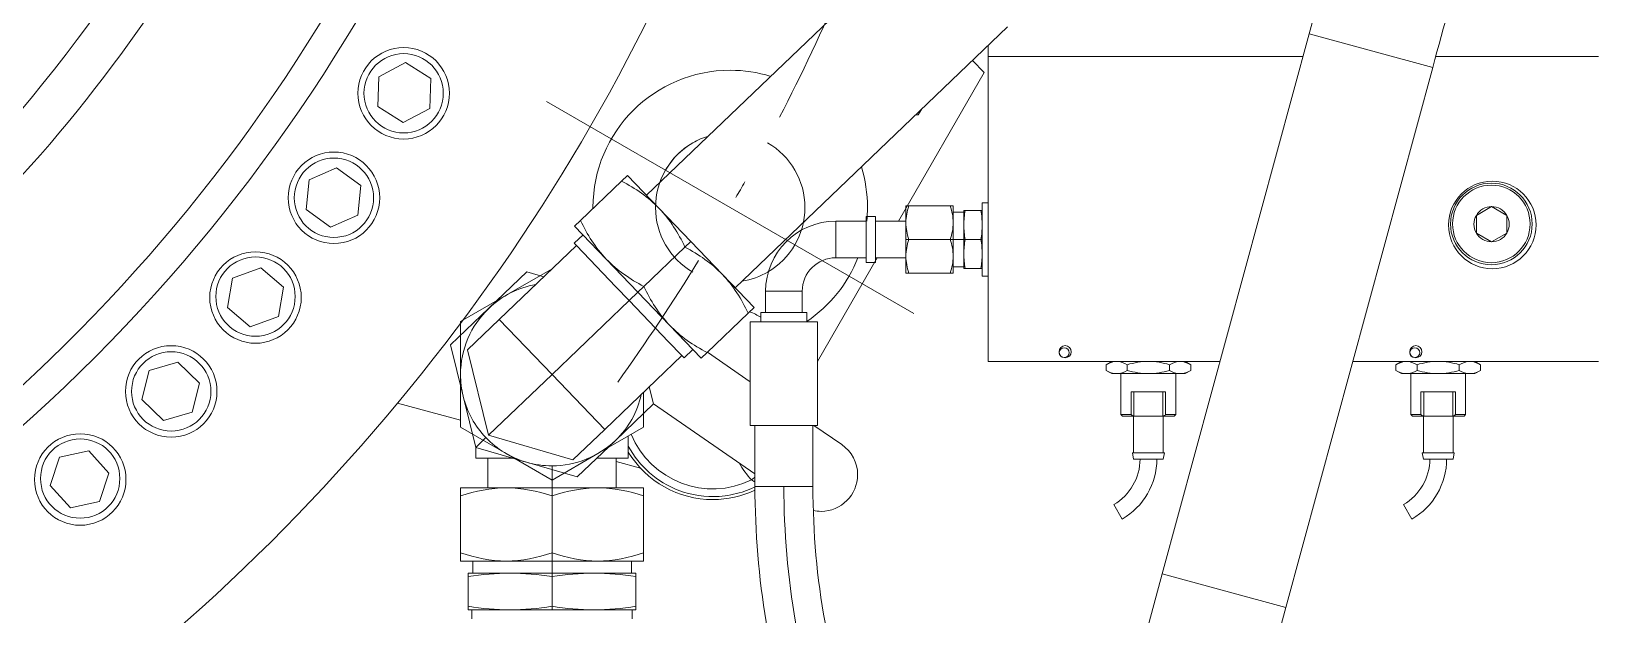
# Model space of a CAD drawing. Header units: millimetres. Extents: x -1838618 to -1600818, y -1770412 to -1553248.
# Drawn here: x -1792016 to -1791504, y -1686032 to -1685841 of the extents above; entities that cross this region are included whole.
import ezdxf

# ---------------------------------------------------------------- set-up
doc = ezdxf.new("R2010")
doc.units = ezdxf.units.MM
doc.header["$LTSCALE"] = 100
doc.layers.add('412equipment', color=6, linetype='Continuous')
doc.layers.add('_____1', color=160, linetype='Continuous')

# ---------------------------------------------------------------- blocks, each defined once
blk = doc.blocks.new('A$C2A4D0462')
at = {"layer": '_____1', "color": 7, "lineweight": 0}
for p, q in [((53.413, -19.737), (54.882, -14.333)), ((38.931, -23.267), (44.887, -17.563)), ((40.868, -25.289), (46.824, -19.585)), ((50.202, -31.545), (53.413, -19.737)), ((53.413, -19.737), (56.115, -20.471)), ((46.4, -19.991), (46.4, -20.234)), ((33.084, -20.674), (33.662, -20.367)), ((33.662, -20.367), (34.217, -20.713)), ((46.055, -20.322), (46.314, -20.582)), ((46.4, -20.234), (53.278, -20.234)), ((46.4, -26.9), (46.4, -20.234)), ((52.904, -32.279), (56.115, -20.471)), ((56.179, -20.234), (59.733, -20.234)), ((33.061, -21.328), (33.084, -20.674)), ((34.217, -20.713), (34.194, -21.367)), ((46.314, -20.582), (44.437, -23.834)), ((33.616, -21.674), (33.061, -21.328)), ((34.194, -21.367), (33.616, -21.674)), ((40.761, -23.534), (36.748, -21.217)), ((44.871, -21.509), (44.816, -21.509)), ((44.939, -21.39), (44.871, -21.509)), ((31.561, -22.931), (32.159, -22.665)), ((32.159, -22.665), (32.689, -23.05)), ((38.387, -22.958), (38.516, -22.834)), ((39.208, -23.556), (38.516, -22.834)), ((31.493, -23.582), (31.561, -22.931)), ((32.689, -23.05), (32.62, -23.7)), ((38.387, -22.958), (37.49, -23.817)), ((39.9, -24.278), (39.208, -23.556)), ((40.761, -23.534), (44.773, -25.85)), ((44.6, -23.5), (44.6, -23.867)), ((45.568, -23.5), (45.633, -23.5)), ((45.633, -23.867), (45.633, -23.5)), ((46.267, -23.434), (46.267, -25.034)), ((46.4, -23.434), (46.267, -23.434)), ((57.067, -23.708), (57.4, -23.515)), ((57.4, -23.515), (57.733, -23.708)), ((32.022, -23.967), (31.493, -23.582)), ((32.62, -23.7), (32.022, -23.967)), ((37.361, -23.941), (37.49, -23.817)), ((43.067, -24.634), (43.067, -23.834)), ((43.733, -23.834), (43.067, -23.834)), ((43.733, -23.734), (43.733, -24.734)), ((43.733, -23.734), (43.933, -23.734)), ((43.933, -24.734), (43.933, -23.734)), ((44.6, -23.834), (43.933, -23.834)), ((44.6, -23.867), (44.6, -24.234)), ((45.867, -23.634), (45.633, -23.634)), ((45.633, -24.234), (45.633, -23.867)), ((45.867, -23.6), (45.867, -23.917)), ((57.067, -24.093), (57.067, -23.708)), ((57.733, -23.708), (57.733, -24.093)), ((37.545, -24.133), (37.353, -24.318)), ((37.361, -23.941), (38.053, -24.663)), ((44.6, -24.234), (44.6, -24.6)), ((44.6, -24.234), (44.665, -24.234)), ((45.568, -24.234), (44.665, -24.234)), ((45.568, -24.234), (45.633, -24.234)), ((45.633, -24.6), (45.633, -24.234)), ((45.633, -24.234), (45.867, -24.234)), ((45.867, -23.917), (45.867, -24.234)), ((45.867, -24.234), (45.867, -24.55)), ((45.867, -24.234), (45.893, -24.234)), ((46.24, -24.234), (45.893, -24.234)), ((46.24, -24.234), (46.267, -24.234)), ((57.4, -24.285), (57.067, -24.093)), ((57.733, -24.093), (57.4, -24.285)), ((37.399, -24.366), (35.714, -25.98)), ((37.353, -24.318), (37.399, -24.366)), ((37.399, -24.366), (37.69, -24.67)), ((39.771, -24.402), (38.873, -25.262)), ((39.771, -24.402), (39.9, -24.278)), ((40.591, -25.001), (39.9, -24.278)), ((45.867, -24.55), (45.867, -24.867)), ((29.885, -25.077), (30.5, -24.853)), ((30.5, -24.853), (31.001, -25.274)), ((35.867, -25.451), (36.867, -24.874)), ((36.868, -24.875), (36.867, -24.874)), ((36.867, -24.874), (36.867, -24.876)), ((37.69, -24.67), (38.26, -25.266)), ((38.053, -24.663), (38.744, -25.385)), ((43.975, -24.634), (42.667, -26.9)), ((43.067, -24.634), (43.733, -24.634)), ((43.733, -24.734), (43.933, -24.734)), ((43.933, -24.634), (44.6, -24.634)), ((44.6, -24.6), (44.6, -24.967)), ((45.633, -24.967), (45.633, -24.6)), ((45.633, -24.834), (45.867, -24.834)), ((45.893, -24.867), (45.867, -24.867)), ((29.771, -25.721), (29.885, -25.077)), ((36.317, -24.94), (36.687, -25.048)), ((38.26, -25.266), (38.552, -25.57)), ((38.744, -25.385), (38.873, -25.262)), ((41.283, -25.723), (40.591, -25.001)), ((44.665, -24.967), (44.6, -24.967)), ((44.665, -24.967), (45.568, -24.967)), ((45.633, -24.967), (45.568, -24.967)), ((46.267, -25.034), (46.4, -25.034)), ((31.001, -25.274), (30.888, -25.918)), ((34.867, -26.029), (35.867, -25.451)), ((38.552, -25.57), (36.867, -27.184)), ((38.552, -25.57), (38.744, -25.385)), ((38.552, -25.57), (38.843, -25.874)), ((38.744, -25.385), (39.436, -26.107)), ((42.333, -25.367), (41.533, -25.367)), ((41.533, -25.367), (41.533, -25.834)), ((42.333, -25.834), (42.333, -25.367)), ((30.273, -26.142), (29.771, -25.721)), ((30.888, -25.918), (30.273, -26.142)), ((39.413, -26.469), (38.843, -25.874)), ((40.257, -26.706), (41.154, -25.846)), ((41.283, -25.723), (41.154, -25.846)), ((41.433, -25.834), (41.433, -26.034)), ((42.433, -25.834), (41.433, -25.834)), ((42.433, -26.034), (42.433, -25.834)), ((35.714, -25.98), (35.019, -26.645)), ((36.867, -27.184), (35.714, -25.98)), ((39.436, -26.107), (40.128, -26.829)), ((42.667, -26.034), (41.2, -26.034)), ((41.2, -26.034), (41.2, -28.3)), ((42.667, -28.3), (42.667, -26.034)), ((34.924, -27.659), (34.649, -26.538)), ((39.413, -26.469), (39.704, -26.773)), ((28.063, -27.101), (28.692, -26.92)), ((28.692, -26.92), (29.163, -27.375)), ((35.019, -26.645), (35.477, -28.515)), ((38.019, -28.387), (39.704, -26.773)), ((39.751, -26.821), (39.704, -26.773)), ((39.751, -26.821), (39.943, -26.637)), ((40.257, -26.706), (40.128, -26.829)), ((41.2, -27.346), (40.262, -26.701)), ((51.465, -26.9), (46.4, -26.9)), ((49.1, -26.9), (48.976, -26.972)), ((48.976, -26.972), (48.976, -27.096)), ((49.438, -26.972), (49.438, -27.096)), ((50.362, -26.972), (50.362, -27.096)), ((50.824, -26.972), (50.7, -26.9)), ((50.824, -26.972), (50.824, -27.096)), ((59.733, -26.9), (54.366, -26.9)), ((55.433, -26.9), (55.31, -26.972)), ((55.31, -26.972), (55.31, -27.096)), ((55.771, -26.972), (55.771, -27.096)), ((56.695, -26.972), (56.695, -27.096)), ((57.157, -26.972), (57.033, -26.9)), ((57.157, -26.972), (57.157, -27.096)), ((27.905, -27.736), (28.063, -27.101)), ((35.477, -28.515), (36.867, -27.184)), ((38.019, -28.387), (36.867, -27.184)), ((48.976, -27.096), (49.1, -27.167)), ((49.3, -27.167), (49.3, -28.064)), ((50.5, -27.167), (50.5, -28.064)), ((50.7, -27.167), (50.824, -27.096)), ((55.31, -27.096), (55.433, -27.167)), ((55.633, -27.167), (55.633, -28.064)), ((56.833, -27.167), (56.833, -28.064)), ((57.033, -27.167), (57.157, -27.096)), ((29.163, -27.375), (29.004, -28.01)), ((34.924, -27.659), (35.199, -28.781)), ((38.867, -27.576), (38.867, -28.338)), ((38.992, -27.455), (39.084, -27.829)), ((49.523, -27.567), (50.277, -27.567)), ((49.523, -28.064), (49.523, -27.567)), ((49.583, -28.1), (49.583, -27.567)), ((50.216, -27.567), (50.216, -28.1)), ((50.277, -27.567), (50.277, -28.064)), ((55.856, -27.567), (56.61, -27.567)), ((55.856, -28.064), (55.856, -27.567)), ((55.917, -28.1), (55.917, -27.567)), ((56.55, -27.567), (56.55, -28.1)), ((56.61, -27.567), (56.61, -28.064)), ((28.375, -28.19), (27.905, -27.736)), ((34.867, -28.181), (33.491, -27.812)), ((39.082, -27.831), (41.3, -29.356)), ((29.004, -28.01), (28.375, -28.19)), ((35.867, -28.916), (34.867, -28.338)), ((38.867, -28.338), (37.867, -28.916)), ((42.667, -28.3), (41.2, -28.3)), ((41.3, -28.3), (41.3, -29.634)), ((42.567, -29.634), (42.567, -28.3)), ((43.198, -28.719), (42.589, -28.3)), ((49.3, -28.064), (49.523, -28.064)), ((49.3, -28.064), (49.336, -28.1)), ((49.336, -28.1), (49.583, -28.1)), ((49.577, -28.1), (49.577, -28.9)), ((50.216, -28.1), (49.583, -28.1)), ((50.216, -28.1), (50.464, -28.1)), ((50.223, -28.1), (50.223, -28.9)), ((50.277, -28.064), (50.5, -28.064)), ((50.5, -28.064), (50.464, -28.1)), ((55.633, -28.064), (55.856, -28.064)), ((55.633, -28.064), (55.669, -28.1)), ((55.669, -28.1), (55.917, -28.1)), ((55.91, -28.1), (55.91, -28.9)), ((56.55, -28.1), (55.917, -28.1)), ((56.55, -28.1), (56.797, -28.1)), ((56.557, -28.1), (56.557, -28.9)), ((56.61, -28.064), (56.833, -28.064)), ((56.833, -28.064), (56.797, -28.1)), ((35.199, -28.781), (35.422, -28.567)), ((35.477, -28.515), (37.324, -29.053)), ((37.324, -29.053), (38.019, -28.387)), ((38.533, -29.017), (38.533, -28.531)), ((25.902, -29.615), (26.104, -28.992)), ((26.104, -28.992), (26.744, -28.856)), ((26.744, -28.856), (27.182, -29.342)), ((35.2, -28.781), (35.2, -29.017)), ((36.009, -29.017), (35.2, -29.017)), ((35.467, -29.017), (35.467, -29.664)), ((36.867, -29.493), (35.867, -28.916)), ((36.867, -29.493), (37.867, -28.916)), ((38.533, -29.017), (37.844, -29.017)), ((38.267, -29.664), (38.267, -29.017)), ((49.55, -28.9), (50.25, -28.9)), ((49.55, -28.9), (49.577, -29.034)), ((50.25, -28.9), (50.223, -29.034)), ((55.883, -28.9), (56.583, -28.9)), ((55.883, -28.9), (55.91, -29.034)), ((56.583, -28.9), (56.557, -29.034)), ((27.182, -29.342), (26.98, -29.965)), ((38.8, -29.235), (38.267, -29.092)), ((49.577, -29.034), (50.223, -29.034)), ((55.91, -29.034), (56.557, -29.034)), ((26.34, -30.101), (25.902, -29.615)), ((35.867, -29.664), (34.867, -29.664)), ((36.867, -29.664), (35.867, -29.664)), ((37.867, -29.664), (36.867, -29.664)), ((36.867, -29.664), (36.867, -29.842)), ((38.867, -29.664), (37.867, -29.664)), ((41.3, -29.634), (42.567, -29.634)), ((26.98, -29.965), (26.34, -30.101)), ((36.867, -29.842), (36.867, -31.085)), ((49.325, -30.347), (49.142, -30.03)), ((55.658, -30.347), (55.475, -30.03)), ((34.867, -31.264), (35.867, -31.264)), ((35.133, -31.264), (35.133, -31.53)), ((35.867, -31.264), (36.867, -31.264)), ((36.867, -31.085), (36.867, -31.264)), ((36.867, -31.264), (37.867, -31.264)), ((36.867, -31.264), (36.867, -31.53)), ((37.867, -31.264), (38.867, -31.264)), ((38.6, -31.53), (38.6, -31.264)), ((38.867, -31.085), (38.867, -31.264)), ((35.033, -31.606), (35.033, -31.53)), ((35.95, -31.53), (35.033, -31.53)), ((36.867, -31.53), (35.95, -31.53)), ((37.783, -31.53), (36.867, -31.53)), ((36.867, -31.53), (36.867, -31.606)), ((36.867, -32.254), (36.867, -31.606)), ((38.7, -31.53), (37.783, -31.53)), ((44.551, -52.323), (50.202, -31.545)), ((50.202, -31.545), (52.904, -32.279)), ((35.033, -32.33), (35.95, -32.33)), ((35.117, -32.33), (35.117, -32.53)), ((35.95, -32.33), (36.867, -32.33)), ((36.867, -32.254), (36.867, -32.33)), ((36.867, -32.33), (37.783, -32.33)), ((37.783, -32.33), (38.7, -32.33)), ((38.617, -32.53), (38.617, -32.33)), ((47.253, -53.058), (52.904, -32.279))]:
    blk.add_line(p, q, dxfattribs=at)
for points in [[(44.6, -23.5), (44.665, -23.5), (45.568, -23.5)], [(45.867, -23.6), (45.893, -23.6), (46.24, -23.6), (46.267, -23.6)], [(46.267, -24.867), (46.24, -24.867), (45.893, -24.867)], [(34.649, -26.538), (35.483, -25.739), (36.317, -24.94)], [(34.867, -28.338), (34.867, -27.184), (34.867, -26.029)], [(49.9, -27.167), (49.207, -27.167), (49.1, -27.167)], [(50.7, -27.167), (50.593, -27.167), (49.9, -27.167)], [(56.233, -27.167), (55.54, -27.167), (55.433, -27.167)], [(57.033, -27.167), (56.926, -27.167), (56.233, -27.167)], [(39.084, -27.829), (38.25, -28.628), (37.416, -29.427)], [(37.416, -29.427), (36.307, -29.104), (35.199, -28.781)], [(36.867, -29.184), (36.867, -29.493), (36.867, -29.664)], [(34.867, -31.264), (34.867, -31.085), (34.867, -29.842), (34.867, -29.664)], [(38.867, -29.664), (38.867, -29.842), (38.867, -31.085)], [(35.033, -32.33), (35.033, -32.254), (35.033, -31.606)], [(38.7, -31.53), (38.7, -31.606), (38.7, -32.254), (38.7, -32.33)]]:
    blk.add_lwpolyline(points, dxfattribs=at)
for points in [[(12.414, -26.515), (21.24, -22.383), (27.431, -14.13), (28.929, -4.5)], [(14.247, -26.515), (22.596, -22.029), (28.345, -13.872), (29.762, -4.5)], [(19.829, -26.515), (26.925, -21.208), (31.598, -13.278), (32.802, -4.5)], [(19.867, -32.348), (28.531, -27.027), (34.698, -18.454), (36.987, -8.547)], [(19.867, -31.574), (28.079, -26.407), (33.954, -18.244), (36.247, -8.817)], [(21.392, -26.515), (26.632, -22.287), (30.502, -16.602), (32.513, -10.176)], [(27.966, -33.364), (34.76, -27.669), (39.653, -20.036), (41.992, -11.485)], [(56.115, -20.471), (56.604, -18.67), (57.095, -16.869), (57.584, -15.068)], [(41.838, -21.563), (42.326, -20.615), (42.782, -19.652), (43.205, -18.673)], [(39.945, -22.12), (39.607, -22.315), (39.351, -22.624), (39.221, -22.991)], [(40.285, -21.972), (40.166, -22.008), (40.052, -22.058), (39.945, -22.12)], [(42.394, -23.534), (42.394, -22.951), (42.083, -22.411), (41.578, -22.12)], [(39.208, -23.556), (38.973, -23.31), (38.688, -23.115), (38.387, -22.958)], [(40.884, -23.319), (40.95, -23.203), (41.016, -23.087), (41.081, -22.971)], [(39.208, -23.556), (39.445, -23.804), (39.626, -24.093), (39.771, -24.402)], [(41.578, -24.948), (42.083, -24.657), (42.394, -24.117), (42.394, -23.534)], [(44.665, -23.5), (44.626, -23.624), (44.601, -23.736), (44.6, -23.867)], [(45.633, -23.867), (45.635, -23.742), (45.606, -23.619), (45.568, -23.5)], [(57.4, -23.515), (57.263, -23.515), (57.136, -23.588), (57.067, -23.708)], [(57.734, -23.708), (57.665, -23.588), (57.538, -23.515), (57.4, -23.515)], [(37.49, -23.817), (37.635, -24.125), (37.815, -24.418), (38.053, -24.663)], [(43.067, -23.834), (42.221, -23.834), (41.534, -24.521), (41.534, -25.367)], [(44.665, -24.234), (44.626, -24.111), (44.601, -23.997), (44.6, -23.867)], [(45.633, -23.867), (45.635, -23.992), (45.606, -24.115), (45.568, -24.234)], [(45.893, -23.6), (45.876, -23.705), (45.867, -23.811), (45.867, -23.917)], [(46.267, -23.917), (46.266, -23.811), (46.258, -23.705), (46.24, -23.6)], [(44.665, -24.234), (44.625, -24.357), (44.601, -24.471), (44.6, -24.6)], [(45.633, -24.6), (45.635, -24.475), (45.607, -24.352), (45.568, -24.234)], [(45.893, -24.234), (45.876, -24.129), (45.867, -24.023), (45.867, -23.917)], [(45.893, -24.234), (45.876, -24.338), (45.867, -24.444), (45.867, -24.55)], [(46.267, -23.917), (46.266, -24.023), (46.258, -24.129), (46.24, -24.234)], [(46.267, -24.55), (46.266, -24.444), (46.258, -24.338), (46.24, -24.234)], [(57.067, -24.093), (57.136, -24.212), (57.263, -24.285), (57.4, -24.285)], [(57.4, -24.285), (57.538, -24.285), (57.665, -24.212), (57.734, -24.093)], [(40.591, -25.001), (40.357, -24.753), (40.071, -24.561), (39.771, -24.402)], [(45.867, -24.55), (45.867, -24.656), (45.876, -24.762), (45.893, -24.867)], [(46.24, -24.867), (46.257, -24.762), (46.266, -24.656), (46.267, -24.55)], [(38.873, -25.262), (38.569, -25.1), (38.292, -24.913), (38.053, -24.663)], [(38.301, -27.357), (38.92, -26.49), (39.51, -25.601), (40.069, -24.694)], [(43.067, -24.634), (42.663, -24.634), (42.334, -24.962), (42.334, -25.367)], [(42.434, -26.025), (42.939, -25.685), (43.329, -25.2), (43.552, -24.634)], [(44.6, -24.6), (44.601, -24.73), (44.625, -24.844), (44.665, -24.967)], [(45.568, -24.967), (45.607, -24.848), (45.635, -24.725), (45.633, -24.6)], [(36.513, -25.216), (36.126, -25.286), (35.768, -25.468), (35.484, -25.74)], [(38.873, -25.262), (39.017, -25.568), (39.201, -25.862), (39.436, -26.107)], [(41.154, -25.846), (41.009, -25.541), (40.829, -25.244), (40.591, -25.001)], [(41.017, -25.147), (41.221, -25.114), (41.417, -25.043), (41.595, -24.938)], [(41.188, -25.814), (41.273, -25.849), (41.355, -25.889), (41.433, -25.935)], [(39.436, -26.107), (39.673, -26.357), (39.954, -26.546), (40.257, -26.706)], [(49.207, -26.9), (49.125, -26.9), (49.046, -26.931), (48.976, -26.972)], [(49.438, -26.972), (49.369, -26.931), (49.289, -26.9), (49.207, -26.9)], [(49.9, -26.9), (49.744, -26.9), (49.588, -26.928), (49.438, -26.972)], [(50.362, -26.972), (50.212, -26.928), (50.057, -26.9), (49.9, -26.9)], [(50.593, -26.9), (50.511, -26.9), (50.432, -26.931), (50.362, -26.972)], [(50.824, -26.972), (50.754, -26.931), (50.675, -26.9), (50.593, -26.9)], [(55.54, -26.9), (55.458, -26.9), (55.38, -26.931), (55.31, -26.972)], [(55.771, -26.972), (55.701, -26.931), (55.623, -26.9), (55.54, -26.9)], [(56.233, -26.9), (56.076, -26.9), (55.922, -26.928), (55.771, -26.972)], [(56.695, -26.972), (56.545, -26.928), (56.39, -26.9), (56.233, -26.9)], [(56.926, -26.9), (56.844, -26.9), (56.765, -26.931), (56.695, -26.972)], [(57.157, -26.972), (57.087, -26.931), (57.008, -26.9), (56.926, -26.9)], [(48.976, -27.096), (49.047, -27.137), (49.125, -27.167), (49.207, -27.167)], [(49.207, -27.167), (49.292, -27.166), (49.365, -27.138), (49.438, -27.096)], [(49.438, -27.096), (49.588, -27.139), (49.744, -27.167), (49.9, -27.167)], [(49.9, -27.167), (50.06, -27.166), (50.209, -27.14), (50.362, -27.096)], [(50.362, -27.096), (50.435, -27.138), (50.508, -27.166), (50.593, -27.167)], [(50.593, -27.167), (50.679, -27.166), (50.75, -27.138), (50.824, -27.096)], [(55.31, -27.096), (55.384, -27.138), (55.454, -27.166), (55.54, -27.167)], [(55.54, -27.167), (55.627, -27.166), (55.696, -27.139), (55.771, -27.096)], [(55.771, -27.096), (55.925, -27.14), (56.073, -27.166), (56.233, -27.167)], [(56.233, -27.167), (56.39, -27.167), (56.545, -27.139), (56.695, -27.096)], [(56.695, -27.096), (56.766, -27.137), (56.844, -27.167), (56.926, -27.167)], [(56.926, -27.167), (57.011, -27.166), (57.084, -27.138), (57.157, -27.096)], [(38.251, -28.628), (38.535, -28.357), (38.732, -28.007), (38.818, -27.623)], [(34.925, -27.66), (35.008, -28.001), (35.18, -28.314), (35.423, -28.567)], [(49.583, -28.1), (49.563, -28.089), (49.542, -28.078), (49.523, -28.064)], [(50.277, -28.064), (50.259, -28.076), (50.236, -28.09), (50.216, -28.1)], [(55.917, -28.1), (55.896, -28.09), (55.876, -28.077), (55.856, -28.064)], [(56.61, -28.064), (56.591, -28.077), (56.571, -28.09), (56.55, -28.1)], [(35.423, -28.567), (35.666, -28.821), (35.971, -29.006), (36.308, -29.105)], [(38.596, -28.494), (39.024, -29.521), (40.22, -29.98), (41.229, -29.492)], [(41.229, -29.492), (41.123, -29.38), (41.03, -29.254), (40.955, -29.119)], [(49.142, -30.03), (49.498, -29.825), (49.717, -29.445), (49.717, -29.034)], [(49.326, -30.348), (49.795, -30.077), (50.084, -29.576), (50.084, -29.034)], [(55.475, -30.03), (55.831, -29.825), (56.05, -29.445), (56.05, -29.034)], [(55.659, -30.348), (56.128, -30.077), (56.417, -29.576), (56.417, -29.034)], [(35.867, -29.664), (35.53, -29.662), (35.186, -29.736), (34.867, -29.842)], [(36.867, -29.842), (36.547, -29.736), (36.205, -29.662), (35.867, -29.664)], [(36.867, -29.842), (37.186, -29.736), (37.53, -29.662), (37.867, -29.664)], [(38.867, -29.842), (38.548, -29.736), (38.205, -29.662), (37.867, -29.664)], [(41.3, -29.43), (41.277, -29.448), (41.251, -29.471), (41.229, -29.492)], [(41.3, -29.634), (41.31, -31.645), (41.608, -33.578), (42.316, -35.464)], [(41.933, -29.634), (41.935, -31.62), (42.263, -33.614), (42.995, -35.464)], [(43.679, -35.464), (42.897, -33.588), (42.576, -31.663), (42.567, -29.634)], [(34.867, -31.085), (35.189, -31.193), (35.527, -31.264), (35.867, -31.264)], [(35.867, -31.264), (36.208, -31.264), (36.545, -31.193), (36.867, -31.085)], [(37.867, -31.264), (37.526, -31.264), (37.189, -31.193), (36.867, -31.085)], [(37.867, -31.264), (38.208, -31.264), (38.545, -31.193), (38.867, -31.085)], [(35.95, -31.53), (35.642, -31.53), (35.338, -31.56), (35.033, -31.606)], [(36.867, -31.606), (36.562, -31.561), (36.259, -31.53), (35.95, -31.53)], [(36.867, -31.606), (37.172, -31.56), (37.475, -31.53), (37.783, -31.53)], [(38.7, -31.606), (38.395, -31.56), (38.092, -31.53), (37.783, -31.53)], [(35.033, -32.254), (35.336, -32.302), (35.643, -32.33), (35.95, -32.33)], [(35.95, -32.33), (36.257, -32.33), (36.564, -32.302), (36.867, -32.254)], [(37.783, -32.33), (37.476, -32.33), (37.17, -32.303), (36.867, -32.254)], [(37.783, -32.33), (38.09, -32.33), (38.397, -32.302), (38.7, -32.254)]]:
    blk.add_open_spline(points, degree=3, dxfattribs=at)
for points, knots in [([(34.625, -21.037), (34.625, -20.485), (34.176, -20.037), (33.624, -20.037), (33.072, -20.037), (32.624, -20.485), (32.624, -21.037), (32.624, -21.589), (33.072, -22.037), (33.624, -22.037), (34.176, -22.037), (34.625, -21.589), (34.625, -21.037)], [0, 0, 0, 0, 1, 1, 1, 2, 2, 2, 3, 3, 3, 4, 4, 4, 4]), ([(34.491, -21.037), (34.491, -20.558), (34.103, -20.17), (33.624, -20.17), (33.146, -20.17), (32.757, -20.558), (32.757, -21.037), (32.757, -21.515), (33.146, -21.904), (33.624, -21.904), (34.103, -21.904), (34.491, -21.515), (34.491, -21.037)], [0, 0, 0, 0, 1, 1, 1, 2, 2, 2, 3, 3, 3, 4, 4, 4, 4]), ([(41.647, -20.668), (41.36, -20.579), (41.061, -20.534), (40.761, -20.534), (39.105, -20.534), (37.761, -21.878), (37.761, -23.534), (37.761, -23.542), (37.761, -23.55), (37.761, -23.558)], [0, 0, 0, 0, 1, 1, 1, 2, 2, 2, 3, 3, 3, 3]), ([(39.945, -22.12), (39.44, -22.411), (39.128, -22.951), (39.128, -23.534), (39.128, -24.117), (39.44, -24.657), (39.945, -24.948)], [0, 0, 0, 0, 1, 1, 1, 2, 2, 2, 2]), ([(33.1, -23.323), (33.1, -22.771), (32.652, -22.322), (32.1, -22.322), (31.548, -22.322), (31.1, -22.771), (31.1, -23.323), (31.1, -23.875), (31.548, -24.323), (32.1, -24.323), (32.652, -24.323), (33.1, -23.875), (33.1, -23.323)], [0, 0, 0, 0, 1, 1, 1, 2, 2, 2, 3, 3, 3, 4, 4, 4, 4]), ([(32.967, -23.323), (32.967, -22.844), (32.579, -22.455), (32.1, -22.455), (31.622, -22.455), (31.233, -22.844), (31.233, -23.323), (31.233, -23.801), (31.622, -24.19), (32.1, -24.19), (32.579, -24.19), (32.967, -23.801), (32.967, -23.323)], [0, 0, 0, 0, 1, 1, 1, 2, 2, 2, 3, 3, 3, 4, 4, 4, 4]), ([(43.746, -23.835), (43.756, -23.735), (43.761, -23.635), (43.761, -23.534), (43.761, -23.233), (43.716, -22.935), (43.627, -22.647)], [0, 0, 0, 0, 1, 1, 1, 2, 2, 2, 2]), ([(58.373, -23.916), (58.373, -23.387), (57.944, -22.958), (57.416, -22.958), (56.888, -22.958), (56.459, -23.387), (56.459, -23.916), (56.459, -24.444), (56.888, -24.873), (57.416, -24.873), (57.944, -24.873), (58.373, -24.444), (58.373, -23.916)], [0, 0, 0, 0, 1, 1, 1, 2, 2, 2, 3, 3, 3, 4, 4, 4, 4]), ([(58.287, -23.894), (58.287, -23.402), (57.887, -23.002), (57.395, -23.002), (56.902, -23.002), (56.502, -23.402), (56.502, -23.894), (56.502, -24.387), (56.902, -24.787), (57.395, -24.787), (57.887, -24.787), (58.287, -24.387), (58.287, -23.894)], [0, 0, 0, 0, 1, 1, 1, 2, 2, 2, 3, 3, 3, 4, 4, 4, 4]), ([(58.242, -23.894), (58.242, -23.427), (57.862, -23.047), (57.395, -23.047), (56.927, -23.047), (56.547, -23.427), (56.547, -23.894), (56.547, -24.362), (56.927, -24.741), (57.395, -24.741), (57.862, -24.741), (58.242, -24.362), (58.242, -23.894)], [0, 0, 0, 0, 1, 1, 1, 2, 2, 2, 3, 3, 3, 4, 4, 4, 4]), ([(57.067, -23.708), (57.033, -23.766), (57.015, -23.832), (57.015, -23.9), (57.015, -23.968), (57.033, -24.034), (57.067, -24.093)], [0, 0, 0, 0, 1, 1, 1, 2, 2, 2, 2]), ([(57.734, -24.093), (57.767, -24.034), (57.785, -23.968), (57.785, -23.9), (57.785, -23.832), (57.767, -23.766), (57.734, -23.708)], [0, 0, 0, 0, 1, 1, 1, 2, 2, 2, 2]), ([(31.386, -25.503), (31.386, -24.951), (30.938, -24.503), (30.386, -24.503), (29.834, -24.503), (29.386, -24.951), (29.386, -25.503), (29.386, -26.055), (29.834, -26.503), (30.386, -26.503), (30.938, -26.503), (31.386, -26.055), (31.386, -25.503)], [0, 0, 0, 0, 1, 1, 1, 2, 2, 2, 3, 3, 3, 4, 4, 4, 4]), ([(31.253, -25.482), (31.253, -25.003), (30.865, -24.615), (30.386, -24.615), (29.907, -24.615), (29.519, -25.003), (29.519, -25.482), (29.519, -25.961), (29.907, -26.349), (30.386, -26.349), (30.865, -26.349), (31.253, -25.961), (31.253, -25.482)], [0, 0, 0, 0, 1, 1, 1, 2, 2, 2, 3, 3, 3, 4, 4, 4, 4]), ([(35.484, -25.74), (35.09, -26.117), (34.867, -26.639), (34.867, -27.184), (34.867, -27.344), (34.887, -27.504), (34.925, -27.66)], [0, 0, 0, 0, 1, 1, 1, 2, 2, 2, 2]), ([(29.544, -27.556), (29.544, -27.004), (29.096, -26.556), (28.544, -26.556), (27.992, -26.556), (27.544, -27.004), (27.544, -27.556), (27.544, -28.108), (27.992, -28.556), (28.544, -28.556), (29.096, -28.556), (29.544, -28.108), (29.544, -27.556)], [0, 0, 0, 0, 1, 1, 1, 2, 2, 2, 3, 3, 3, 4, 4, 4, 4]), ([(48.214, -26.688), (48.214, -26.615), (48.155, -26.555), (48.081, -26.555), (48.008, -26.555), (47.948, -26.615), (47.948, -26.688), (47.948, -26.762), (48.008, -26.821), (48.081, -26.821), (48.155, -26.821), (48.214, -26.762), (48.214, -26.688)], [0, 0, 0, 0, 1, 1, 1, 2, 2, 2, 3, 3, 3, 4, 4, 4, 4]), ([(48.168, -26.709), (48.168, -26.65), (48.12, -26.601), (48.06, -26.601), (48, -26.601), (47.952, -26.65), (47.952, -26.709), (47.952, -26.769), (48, -26.817), (48.06, -26.817), (48.12, -26.817), (48.168, -26.769), (48.168, -26.709)], [0, 0, 0, 0, 1, 1, 1, 2, 2, 2, 3, 3, 3, 4, 4, 4, 4]), ([(55.877, -26.688), (55.877, -26.615), (55.817, -26.555), (55.744, -26.555), (55.67, -26.555), (55.611, -26.615), (55.611, -26.688), (55.611, -26.762), (55.67, -26.821), (55.744, -26.821), (55.817, -26.821), (55.877, -26.762), (55.877, -26.688)], [0, 0, 0, 0, 1, 1, 1, 2, 2, 2, 3, 3, 3, 4, 4, 4, 4]), ([(55.83, -26.709), (55.83, -26.65), (55.782, -26.601), (55.722, -26.601), (55.663, -26.601), (55.614, -26.65), (55.614, -26.709), (55.614, -26.769), (55.663, -26.817), (55.722, -26.817), (55.782, -26.817), (55.83, -26.769), (55.83, -26.709)], [0, 0, 0, 0, 1, 1, 1, 2, 2, 2, 3, 3, 3, 4, 4, 4, 4]), ([(29.411, -27.556), (29.411, -27.077), (29.023, -26.689), (28.544, -26.689), (28.066, -26.689), (27.677, -27.077), (27.677, -27.556), (27.677, -28.035), (28.066, -28.423), (28.544, -28.423), (29.023, -28.423), (29.411, -28.035), (29.411, -27.556)], [0, 0, 0, 0, 1, 1, 1, 2, 2, 2, 3, 3, 3, 4, 4, 4, 4]), ([(27.555, -29.482), (27.555, -28.93), (27.107, -28.482), (26.555, -28.482), (26.003, -28.482), (25.555, -28.93), (25.555, -29.482), (25.555, -30.034), (26.003, -30.482), (26.555, -30.482), (27.107, -30.482), (27.555, -30.034), (27.555, -29.482)], [0, 0, 0, 0, 1, 1, 1, 2, 2, 2, 3, 3, 3, 4, 4, 4, 4]), ([(27.422, -29.461), (27.422, -28.982), (27.033, -28.594), (26.555, -28.594), (26.076, -28.594), (25.688, -28.982), (25.688, -29.461), (25.688, -29.94), (26.076, -30.328), (26.555, -30.328), (27.033, -30.328), (27.422, -29.94), (27.422, -29.461)], [0, 0, 0, 0, 1, 1, 1, 2, 2, 2, 3, 3, 3, 4, 4, 4, 4]), ([(36.308, -29.105), (36.49, -29.157), (36.678, -29.184), (36.867, -29.184), (37.383, -29.184), (37.878, -28.985), (38.251, -28.628)], [0, 0, 0, 0, 1, 1, 1, 2, 2, 2, 2]), ([(41.304, -29.643), (41.304, -29.643), (41.303, -29.643), (41.303, -29.643), (41.303, -29.643), (41.211, -29.686), (41.211, -29.686), (41.211, -29.686), (41.116, -29.723), (41.116, -29.723), (41.116, -29.723), (41.02, -29.757), (41.02, -29.757), (40.856, -29.808), (40.693, -29.84), (40.521, -29.851), (40.217, -29.871), (39.92, -29.826), (39.635, -29.719), (39.163, -29.538), (38.774, -29.198), (38.533, -28.753)], [0, 0, 0, 0, 1, 1, 1, 2, 2, 2, 3, 3, 3, 4, 4, 4, 5, 5, 5, 6, 6, 6, 7, 7, 7, 7]), ([(38.533, -28.884), (38.927, -29.528), (39.627, -29.921), (40.382, -29.921), (40.7, -29.921), (41.013, -29.851), (41.3, -29.717)], [0, 0, 0, 0, 1, 1, 1, 2, 2, 2, 2]), ([(42.577, -30.16), (42.632, -30.172), (42.689, -30.178), (42.745, -30.178), (43.187, -30.178), (43.545, -29.819), (43.545, -29.378), (43.545, -29.115), (43.415, -28.868), (43.198, -28.719)], [0, 0, 0, 0, 1, 1, 1, 2, 2, 2, 3, 3, 3, 3]), ([(41.3, -29.532), (41.3, -29.532), (41.299, -29.532), (41.299, -29.532), (41.299, -29.532), (41.292, -29.528), (41.292, -29.528), (41.292, -29.528), (41.286, -29.525), (41.286, -29.525), (41.286, -29.525), (41.279, -29.521), (41.279, -29.521), (41.279, -29.521), (41.272, -29.517), (41.272, -29.517), (41.257, -29.509), (41.243, -29.5), (41.229, -29.492)], [0, 0, 0, 0, 1, 1, 1, 2, 2, 2, 3, 3, 3, 4, 4, 4, 5, 5, 5, 6, 6, 6, 6])]:
    blk.add_open_spline(points, degree=3, knots=knots, dxfattribs=at)
blk = doc.blocks.new('LOW PLATFOR')
at = {"layer": '412equipment', "linetype": 'Continuous', "lineweight": 0, "xscale": 15, "yscale": 15, "zscale": 15}
blk.add_blockref('A$C2A4D0462', (-26600.08, 0, 590), dxfattribs=at)

msp = doc.modelspace()

# ---------------------------------------------------------------- block references
at = {"layer": '412equipment', "color": 7}
msp.add_blockref('LOW PLATFOR', (-1765798.6, -1685545.74), dxfattribs=at)

doc.saveas('drawing.dxf')
